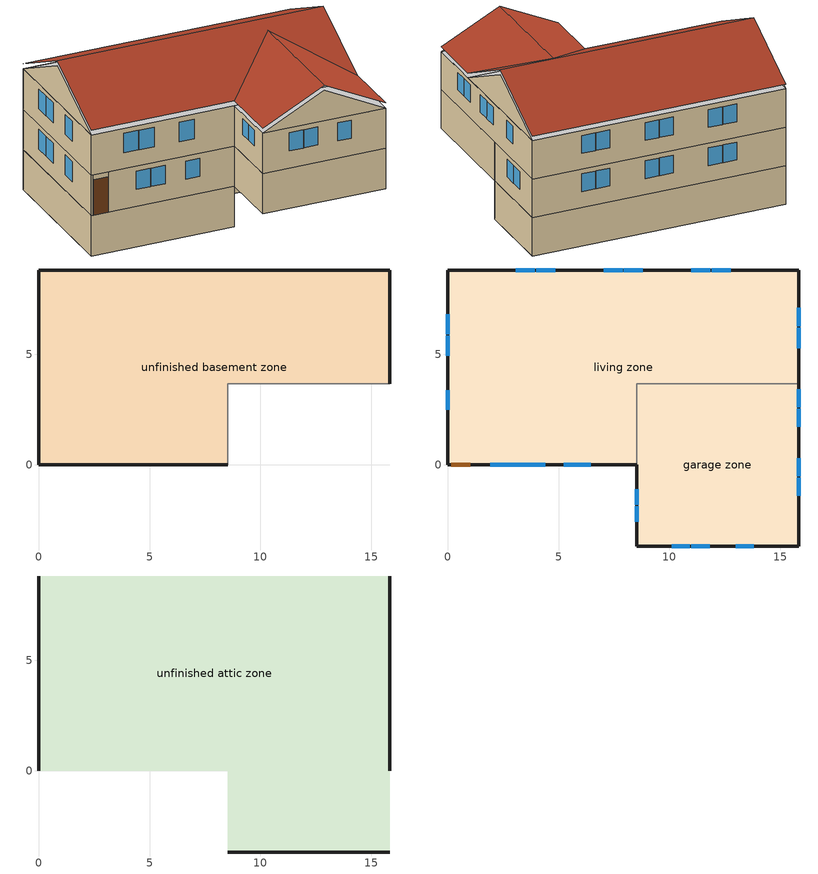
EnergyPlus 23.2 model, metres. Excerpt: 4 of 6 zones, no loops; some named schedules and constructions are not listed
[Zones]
unfinished basement zone
 floor foundation (FloorFndGrndUnfinB): 0,0 0,8.8 15.84,8.8 15.84,3.66 8.52,3.66 8.52,0 z-2.44
 wall foundation (WallFndGrndUnfinB): 15.84,3.66 15.84,8.8 0,8.8 0,0 8.52,0 z-2.44:0
 wall adiabatic (WallIntUnfinUninsUnfin): 8.52,0 8.52,3.66 15.84,3.66 z-2.44:0
garage zone
 floor foundation (FloorFndGrndUnfinSlab): 8.52,-3.66 8.52,3.66 15.84,3.66 15.84,-3.66 z0
 wall outside (WallExtUninsUnfin): 8.52,0 8.52,-3.66 15.84,-3.66 15.84,3.66 z0:2.44
 wall to living zone (WallIntFinInsUnfin Reversed): 15.84,3.66 8.52,3.66 8.52,0 z0:2.44
living zone
 floor to garage zone (FloorFinInsUnfin): 15.84,3.66 15.84,-3.66 8.52,-3.66 8.52,3.66 z2.44
 floor to unfinished basement zone (FloorUnfinBInsFin Reversed): 0,0 0,8.8 15.84,8.8 15.84,3.66 8.52,3.66 8.52,0 z0
 wall outside (WallExtInsFin): 15.84,3.66 15.84,8.8 0,8.8 0,0 0.13,0 1.05,0 8.52,0 z0:2.44; 0,8.8 0,0 8.52,0 8.52,-3.66 15.84,-3.66 15.84,8.8 0,8.8 z2.44:4.88
 window (WindowConstruction): 15.84,5.36 15.84,6.2 / 15.84,6.26 15.84,7.1 z1.01:2.13; 2.68,0 3.51,0 / 3.57,0 4.4,0 / 5.62,0 6.45,0 z1.03:2.13; 0,6.79 0,5.9 / 0,5.84 0,4.94 / 0,3.38 0,2.48 z3.38:4.57; 12.76,8.8 11.91,8.8 / 11.85,8.8 11,8.8 / 8.8,8.8 7.95,8.8 / 7.89,8.8 7.04,8.8 / 4.84,8.8 3.99,8.8 / 3.93,8.8 3.08,8.8 z3.44:4.57; 15.84,-1.4 15.84,-0.57 / 15.84,-0.51 15.84,0.31 / 15.84,1.71 15.84,2.54 / 15.84,2.6 15.84,3.43 / 15.84,5.27 15.84,6.1 z3.47:4.57; 10.11,-3.66 10.93,-3.66 / 10.99,-3.66 11.81,-3.66 / 12.99,-3.66 13.81,-3.66 z3.48:4.57; 8.52,-1.09 8.52,-1.8 / 8.52,-1.86 8.52,-2.57 z3.63:4.57; 1.93,0 2.81,0 / 2.87,0 3.76,0 / 5.24,0 6.12,0 z3.39:4.57; 0,6.79 0,5.9 / 0,5.84 0,4.94 / 0,3.38 0,2.48 z0.94:2.13; 12.76,8.8 11.91,8.8 / 11.85,8.8 11,8.8 / 8.8,8.8 7.95,8.8 / 7.89,8.8 7.04,8.8 / 4.84,8.8 3.99,8.8 / 3.93,8.8 3.08,8.8 z1:2.13
 door (Door): 0.15,0 1.02,0 z0:2.13
unfinished attic zone
 floor to living zone (FloorFinInsUnfinAttic): 15.84,8.8 15.84,0 0,0 0,8.8 z4.88; 8.52,-3.66 8.52,0 15.84,0 15.84,-3.66 z4.88
 wall outside (WallExtUninsUnfin): 0,4.4,7.08 0,8.8,4.88 0,0,4.88; 15.84,4.4,7.08 15.84,0,4.88 15.84,8.8,4.88; 8.52,-3.66,4.88 15.84,-3.66,4.88 12.18,-3.66,6.71
 roof outside (RoofUnfinInsExt): 0,4.4,7.38 15.84,4.4,7.38 15.84,8.8,5.18 0,8.8,5.18; 8.52,0,5.18 8.52,-3.66,5.18 12.18,-3.66,7.01 12.18,3.66,7.01; 15.84,0,5.18 12.18,3.66,7.01 12.18,-3.66,7.01 15.84,-3.66,5.18; 0,4.4,7.38 0,0,5.18 8.52,0,5.18 12.18,3.66,7.01 15.84,0,5.18 15.84,4.4,7.38
[Schedule:Day:Interval]
res range gas|false schedule allday10; res range gas|false schedule allday11: No, 02:00, 0.0461562, 04:00, 0.026375, 05:00, 0.0461562, 06:00, 0.0725311, 07:00, 0.164844, 08:00, 0.276937, 09:00, 0.303312, 10:00, 0.3165, 11:00, 0.276937, 12:00, 0.329687, 13:00, 0.375843, 14:00, 0.303312, 15:00, 0.375843, 16:00, 0.290125, 17:00, 0.606624, 18:00, 0.989061, 19:00, 0.771468, 20:00, 0.395624, 21:00, 0.230781, 22:00, 0.164844, 23:00, 0.1055, 24:00, 0.0725311
res range gas|false schedule allday12: No, 02:00, 0.0466667, 04:00, 0.0266667, 05:00, 0.0466667, 06:00, 0.0733333, 07:00, 0.166667, 08:00, 0.28, 09:00, 0.306667, 10:00, 0.32, 11:00, 0.28, 12:00, 0.333333, 13:00, 0.38, 14:00, 0.306667, 15:00, 0.38, 16:00, 0.293333, 17:00, 0.613333, 18:00, 1, 19:00, 0.78, 20:00, 0.4, 21:00, 0.233333, 22:00, 0.166667, 23:00, 0.106667, 24:00, 0.0733333
res range gas|false schedule summer design; res refrig schedule summer design; Window shading schedule allday6; Window shading schedule allday7; Window shading schedule allday8; Window shading schedule allday9: No, 24:00, 1
res range gas|false schedule winter design; res refrig schedule winter design; Schedule Day 16; Schedule Day 22; Schedule Day 5; Window shading schedule allday1; Window shading schedule allday10; Window shading schedule allday11; Window shading schedule allday12; Window shading schedule allday2; Window shading schedule allday3; Window shading schedule allday4; Window shading schedule allday5: No, 24:00, 0
res refrig schedule allday1; res refrig schedule allday12: No, 01:00, 0.610949, 02:00, 0.595675, 03:00, 0.580401, 04:00, 0.565128, 06:00, 0.549854, 07:00, 0.580401, 08:00, 0.610949, 10:00, 0.626223, 12:00, 0.610949, 15:00, 0.641496, 16:00, 0.626223, 17:00, 0.672044, 18:00, 0.733139, 19:00, 0.763686, 20:00, 0.733139, 21:00, 0.717865, 22:00, 0.702591, 23:00, 0.672044, 24:00, 0.626223
res refrig schedule allday10: No, 01:00, 0.679562, 02:00, 0.662573, 03:00, 0.645584, 04:00, 0.628595, 06:00, 0.611606, 07:00, 0.645584, 08:00, 0.679562, 10:00, 0.696551, 12:00, 0.679562, 15:00, 0.71354, 16:00, 0.696551, 17:00, 0.747518, 18:00, 0.815474, 19:00, 0.849453, 20:00, 0.815474, 21:00, 0.798485, 22:00, 0.781496, 23:00, 0.747518, 24:00, 0.696551
res refrig schedule allday11: No, 01:00, 0.675182, 02:00, 0.658303, 03:00, 0.641423, 04:00, 0.624544, 06:00, 0.607664, 07:00, 0.641423, 08:00, 0.675182, 10:00, 0.692062, 12:00, 0.675182, 15:00, 0.708942, 16:00, 0.692062, 17:00, 0.742701, 18:00, 0.810219, 19:00, 0.843978, 20:00, 0.810219, 21:00, 0.793339, 22:00, 0.77646, 23:00, 0.742701, 24:00, 0.692062
res refrig schedule allday2: No, 01:00, 0.609489, 02:00, 0.594252, 03:00, 0.579015, 04:00, 0.563777, 06:00, 0.54854, 07:00, 0.579015, 08:00, 0.609489, 10:00, 0.624726, 12:00, 0.609489, 15:00, 0.639964, 16:00, 0.624726, 17:00, 0.670438, 18:00, 0.731387, 19:00, 0.761861, 20:00, 0.731387, 21:00, 0.71615, 22:00, 0.700912, 23:00, 0.670438, 24:00, 0.624726
res refrig schedule allday3; res refrig schedule allday4; res refrig schedule allday5: No, 01:00, 0.791241, 02:00, 0.77146, 03:00, 0.751679, 04:00, 0.731898, 06:00, 0.712117, 07:00, 0.751679, 08:00, 0.791241, 10:00, 0.811022, 12:00, 0.791241, 15:00, 0.830803, 16:00, 0.811022, 17:00, 0.870365, 18:00, 0.949489, 19:00, 0.989051, 20:00, 0.949489, 21:00, 0.929708, 22:00, 0.909927, 23:00, 0.870365, 24:00, 0.811022
res refrig schedule allday6; res refrig schedule allday7; res refrig schedule allday8; res refrig schedule allday9: No, 01:00, 0.8, 02:00, 0.78, 03:00, 0.76, 04:00, 0.74, 06:00, 0.72, 07:00, 0.76, 08:00, 0.8, 10:00, 0.82, 12:00, 0.8, 15:00, 0.84, 16:00, 0.82, 17:00, 0.88, 18:00, 0.96, 19:00, 1, 20:00, 0.96, 21:00, 0.94, 22:00, 0.92, 23:00, 0.88, 24:00, 0.82
[Schedule:Week:Daily]
res ceil fan schedule Week Rule - Jan1-Jan6: Schedule Day 2, res ceil fan schedule allday1, res ceil fan schedule allday1, res ceil fan schedule allday1, res ceil fan schedule allday1, res ceil fan schedule allday1, res ceil fan schedule allday1, Schedule Day 2, Schedule Day 2, Schedule Day 2, Schedule Day 2, Schedule Day 2
res ceil fan schedule Week Rule - Jan7-Jan27: res ceil fan schedule allday1, res ceil fan schedule allday1, res ceil fan schedule allday1, res ceil fan schedule allday1, res ceil fan schedule allday1, res ceil fan schedule allday1, res ceil fan schedule allday1, Schedule Day 2, Schedule Day 2, Schedule Day 2, Schedule Day 2, Schedule Day 2
res ceil fan schedule Week Rule - Jan28-Feb3: res ceil fan schedule allday1, res ceil fan schedule allday1, res ceil fan schedule allday1, res ceil fan schedule allday1, res ceil fan schedule allday2, res ceil fan schedule allday2, res ceil fan schedule allday2, Schedule Day 2, Schedule Day 2, Schedule Day 2, Schedule Day 2, Schedule Day 2
res ceil fan schedule Week Rule - Feb4-Feb24: res ceil fan schedule allday2, res ceil fan schedule allday2, res ceil fan schedule allday2, res ceil fan schedule allday2, res ceil fan schedule allday2, res ceil fan schedule allday2, res ceil fan schedule allday2, Schedule Day 2, Schedule Day 2, Schedule Day 2, Schedule Day 2, Schedule Day 2
res ceil fan schedule Week Rule - Feb25-Mar3: res ceil fan schedule allday2, res ceil fan schedule allday2, res ceil fan schedule allday2, res ceil fan schedule allday2, res ceil fan schedule allday3, res ceil fan schedule allday3, res ceil fan schedule allday3, Schedule Day 2, Schedule Day 2, Schedule Day 2, Schedule Day 2, Schedule Day 2
res ceil fan schedule Week Rule - Mar4-Mar31: res ceil fan schedule allday3, res ceil fan schedule allday3, res ceil fan schedule allday3, res ceil fan schedule allday3, res ceil fan schedule allday3, res ceil fan schedule allday3, res ceil fan schedule allday3, Schedule Day 2, Schedule Day 2, Schedule Day 2, Schedule Day 2, Schedule Day 2
res ceil fan schedule Week Rule - Apr1-Apr28: res ceil fan schedule allday4, res ceil fan schedule allday4, res ceil fan schedule allday4, res ceil fan schedule allday4, res ceil fan schedule allday4, res ceil fan schedule allday4, res ceil fan schedule allday4, Schedule Day 2, Schedule Day 2, Schedule Day 2, Schedule Day 2, Schedule Day 2
res ceil fan schedule Week Rule - Apr29-May5: res ceil fan schedule allday4, res ceil fan schedule allday4, res ceil fan schedule allday5, res ceil fan schedule allday5, res ceil fan schedule allday5, res ceil fan schedule allday5, res ceil fan schedule allday5, Schedule Day 2, Schedule Day 2, Schedule Day 2, Schedule Day 2, Schedule Day 2
res ceil fan schedule Week Rule - May6-May26: res ceil fan schedule allday5, res ceil fan schedule allday5, res ceil fan schedule allday5, res ceil fan schedule allday5, res ceil fan schedule allday5, res ceil fan schedule allday5, res ceil fan schedule allday5, Schedule Day 2, Schedule Day 2, Schedule Day 2, Schedule Day 2, Schedule Day 2
res ceil fan schedule Week Rule - May27-Jun2: res ceil fan schedule allday5, res ceil fan schedule allday5, res ceil fan schedule allday5, res ceil fan schedule allday5, res ceil fan schedule allday5, res ceil fan schedule allday6, res ceil fan schedule allday6, Schedule Day 2, Schedule Day 2, Schedule Day 2, Schedule Day 2, Schedule Day 2
res ceil fan schedule Week Rule - Jun3-Jun30: res ceil fan schedule allday6, res ceil fan schedule allday6, res ceil fan schedule allday6, res ceil fan schedule allday6, res ceil fan schedule allday6, res ceil fan schedule allday6, res ceil fan schedule allday6, Schedule Day 2, Schedule Day 2, Schedule Day 2, Schedule Day 2, Schedule Day 2
res ceil fan schedule Week Rule - Jul1-Jul28: res ceil fan schedule allday7, res ceil fan schedule allday7, res ceil fan schedule allday7, res ceil fan schedule allday7, res ceil fan schedule allday7, res ceil fan schedule allday7, res ceil fan schedule allday7, Schedule Day 2, Schedule Day 2, Schedule Day 2, Schedule Day 2, Schedule Day 2
res ceil fan schedule Week Rule - Jul29-Aug4: res ceil fan schedule allday7, res ceil fan schedule allday7, res ceil fan schedule allday7, res ceil fan schedule allday8, res ceil fan schedule allday8, res ceil fan schedule allday8, res ceil fan schedule allday8, Schedule Day 2, Schedule Day 2, Schedule Day 2, Schedule Day 2, Schedule Day 2
res ceil fan schedule Week Rule - Aug5-Aug25: res ceil fan schedule allday8, res ceil fan schedule allday8, res ceil fan schedule allday8, res ceil fan schedule allday8, res ceil fan schedule allday8, res ceil fan schedule allday8, res ceil fan schedule allday8, Schedule Day 2, Schedule Day 2, Schedule Day 2, Schedule Day 2, Schedule Day 2
res ceil fan schedule Week Rule - Aug26-Sep1: res ceil fan schedule allday8, res ceil fan schedule allday8, res ceil fan schedule allday8, res ceil fan schedule allday8, res ceil fan schedule allday8, res ceil fan schedule allday8, res ceil fan schedule allday9, Schedule Day 2, Schedule Day 2, Schedule Day 2, Schedule Day 2, Schedule Day 2
res ceil fan schedule Week Rule - Sep2-Sep29: res ceil fan schedule allday9, res ceil fan schedule allday9, res ceil fan schedule allday9, res ceil fan schedule allday9, res ceil fan schedule allday9, res ceil fan schedule allday9, res ceil fan schedule allday9, Schedule Day 2, Schedule Day 2, Schedule Day 2, Schedule Day 2, Schedule Day 2
res ceil fan schedule Week Rule - Sep30-Oct6: res ceil fan schedule allday9, res ceil fan schedule allday10, res ceil fan schedule allday10, res ceil fan schedule allday10, res ceil fan schedule allday10, res ceil fan schedule allday10, res ceil fan schedule allday10, Schedule Day 2, Schedule Day 2, Schedule Day 2, Schedule Day 2, Schedule Day 2
res ceil fan schedule Week Rule - Oct7-Oct27: res ceil fan schedule allday10, res ceil fan schedule allday10, res ceil fan schedule allday10, res ceil fan schedule allday10, res ceil fan schedule allday10, res ceil fan schedule allday10, res ceil fan schedule allday10, Schedule Day 2, Schedule Day 2, Schedule Day 2, Schedule Day 2, Schedule Day 2
res ceil fan schedule Week Rule - Oct28-Nov3: res ceil fan schedule allday10, res ceil fan schedule allday10, res ceil fan schedule allday10, res ceil fan schedule allday10, res ceil fan schedule allday11, res ceil fan schedule allday11, res ceil fan schedule allday11, Schedule Day 2, Schedule Day 2, Schedule Day 2, Schedule Day 2, Schedule Day 2
res ceil fan schedule Week Rule - Nov4-Nov24: res ceil fan schedule allday11, res ceil fan schedule allday11, res ceil fan schedule allday11, res ceil fan schedule allday11, res ceil fan schedule allday11, res ceil fan schedule allday11, res ceil fan schedule allday11, Schedule Day 2, Schedule Day 2, Schedule Day 2, Schedule Day 2, Schedule Day 2
res ceil fan schedule Week Rule - Nov25-Dec1: res ceil fan schedule allday11, res ceil fan schedule allday11, res ceil fan schedule allday11, res ceil fan schedule allday11, res ceil fan schedule allday11, res ceil fan schedule allday11, res ceil fan schedule allday12, Schedule Day 2, Schedule Day 2, Schedule Day 2, Schedule Day 2, Schedule Day 2
res ceil fan schedule Week Rule - Dec2-Dec31: res ceil fan schedule allday12, res ceil fan schedule allday12, res ceil fan schedule allday12, res ceil fan schedule allday12, res ceil fan schedule allday12, res ceil fan schedule allday12, res ceil fan schedule allday12, Schedule Day 2, Schedule Day 2, Schedule Day 2, Schedule Day 2, Schedule Day 2
res mv_1 bath exhaust schedule Week Rule - Jan1-Jan6: Schedule Day 40, res mv_1 bath exhaust schedule allday1, res mv_1 bath exhaust schedule allday1, res mv_1 bath exhaust schedule allday1, res mv_1 bath exhaust schedule allday1, res mv_1 bath exhaust schedule allday1, res mv_1 bath exhaust schedule allday1, Schedule Day 40, res mv_1 bath exhaust schedule summer design, res mv_1 bath exhaust schedule winter design, Schedule Day 40, Schedule Day 40
res mv_1 bath exhaust schedule Week Rule - Jan7-Jan27: res mv_1 bath exhaust schedule allday1, res mv_1 bath exhaust schedule allday1, res mv_1 bath exhaust schedule allday1, res mv_1 bath exhaust schedule allday1, res mv_1 bath exhaust schedule allday1, res mv_1 bath exhaust schedule allday1, res mv_1 bath exhaust schedule allday1, Schedule Day 40, res mv_1 bath exhaust schedule summer design, res mv_1 bath exhaust schedule winter design, Schedule Day 40, Schedule Day 40
res mv_1 bath exhaust schedule Week Rule - Jan28-Feb3: res mv_1 bath exhaust schedule allday1, res mv_1 bath exhaust schedule allday1, res mv_1 bath exhaust schedule allday1, res mv_1 bath exhaust schedule allday1, res mv_1 bath exhaust schedule allday2, res mv_1 bath exhaust schedule allday2, res mv_1 bath exhaust schedule allday2, Schedule Day 40, res mv_1 bath exhaust schedule summer design, res mv_1 bath exhaust schedule winter design, Schedule Day 40, Schedule Day 40
res mv_1 bath exhaust schedule Week Rule - Feb4-Feb24: res mv_1 bath exhaust schedule allday2, res mv_1 bath exhaust schedule allday2, res mv_1 bath exhaust schedule allday2, res mv_1 bath exhaust schedule allday2, res mv_1 bath exhaust schedule allday2, res mv_1 bath exhaust schedule allday2, res mv_1 bath exhaust schedule allday2, Schedule Day 40, res mv_1 bath exhaust schedule summer design, res mv_1 bath exhaust schedule winter design, Schedule Day 40, Schedule Day 40
res mv_1 bath exhaust schedule Week Rule - Feb25-Mar3: res mv_1 bath exhaust schedule allday2, res mv_1 bath exhaust schedule allday2, res mv_1 bath exhaust schedule allday2, res mv_1 bath exhaust schedule allday2, res mv_1 bath exhaust schedule allday3, res mv_1 bath exhaust schedule allday3, res mv_1 bath exhaust schedule allday3, Schedule Day 40, res mv_1 bath exhaust schedule summer design, res mv_1 bath exhaust schedule winter design, Schedule Day 40, Schedule Day 40
res mv_1 bath exhaust schedule Week Rule - Mar4-Mar31: res mv_1 bath exhaust schedule allday3, res mv_1 bath exhaust schedule allday3, res mv_1 bath exhaust schedule allday3, res mv_1 bath exhaust schedule allday3, res mv_1 bath exhaust schedule allday3, res mv_1 bath exhaust schedule allday3, res mv_1 bath exhaust schedule allday3, Schedule Day 40, res mv_1 bath exhaust schedule summer design, res mv_1 bath exhaust schedule winter design, Schedule Day 40, Schedule Day 40
res mv_1 bath exhaust schedule Week Rule - Apr1-Apr28: res mv_1 bath exhaust schedule allday4, res mv_1 bath exhaust schedule allday4, res mv_1 bath exhaust schedule allday4, res mv_1 bath exhaust schedule allday4, res mv_1 bath exhaust schedule allday4, res mv_1 bath exhaust schedule allday4, res mv_1 bath exhaust schedule allday4, Schedule Day 40, res mv_1 bath exhaust schedule summer design, res mv_1 bath exhaust schedule winter design, Schedule Day 40, Schedule Day 40
res mv_1 bath exhaust schedule Week Rule - Apr29-May5: res mv_1 bath exhaust schedule allday4, res mv_1 bath exhaust schedule allday4, res mv_1 bath exhaust schedule allday5, res mv_1 bath exhaust schedule allday5, res mv_1 bath exhaust schedule allday5, res mv_1 bath exhaust schedule allday5, res mv_1 bath exhaust schedule allday5, Schedule Day 40, res mv_1 bath exhaust schedule summer design, res mv_1 bath exhaust schedule winter design, Schedule Day 40, Schedule Day 40
res mv_1 bath exhaust schedule Week Rule - May6-May26: res mv_1 bath exhaust schedule allday5, res mv_1 bath exhaust schedule allday5, res mv_1 bath exhaust schedule allday5, res mv_1 bath exhaust schedule allday5, res mv_1 bath exhaust schedule allday5, res mv_1 bath exhaust schedule allday5, res mv_1 bath exhaust schedule allday5, Schedule Day 40, res mv_1 bath exhaust schedule summer design, res mv_1 bath exhaust schedule winter design, Schedule Day 40, Schedule Day 40
res mv_1 bath exhaust schedule Week Rule - May27-Jun2: res mv_1 bath exhaust schedule allday5, res mv_1 bath exhaust schedule allday5, res mv_1 bath exhaust schedule allday5, res mv_1 bath exhaust schedule allday5, res mv_1 bath exhaust schedule allday5, res mv_1 bath exhaust schedule allday6, res mv_1 bath exhaust schedule allday6, Schedule Day 40, res mv_1 bath exhaust schedule summer design, res mv_1 bath exhaust schedule winter design, Schedule Day 40, Schedule Day 40
res mv_1 bath exhaust schedule Week Rule - Jun3-Jun30: res mv_1 bath exhaust schedule allday6, res mv_1 bath exhaust schedule allday6, res mv_1 bath exhaust schedule allday6, res mv_1 bath exhaust schedule allday6, res mv_1 bath exhaust schedule allday6, res mv_1 bath exhaust schedule allday6, res mv_1 bath exhaust schedule allday6, Schedule Day 40, res mv_1 bath exhaust schedule summer design, res mv_1 bath exhaust schedule winter design, Schedule Day 40, Schedule Day 40
res mv_1 bath exhaust schedule Week Rule - Jul1-Jul28: res mv_1 bath exhaust schedule allday7, res mv_1 bath exhaust schedule allday7, res mv_1 bath exhaust schedule allday7, res mv_1 bath exhaust schedule allday7, res mv_1 bath exhaust schedule allday7, res mv_1 bath exhaust schedule allday7, res mv_1 bath exhaust schedule allday7, Schedule Day 40, res mv_1 bath exhaust schedule summer design, res mv_1 bath exhaust schedule winter design, Schedule Day 40, Schedule Day 40
res mv_1 bath exhaust schedule Week Rule - Jul29-Aug4: res mv_1 bath exhaust schedule allday7, res mv_1 bath exhaust schedule allday7, res mv_1 bath exhaust schedule allday7, res mv_1 bath exhaust schedule allday8, res mv_1 bath exhaust schedule allday8, res mv_1 bath exhaust schedule allday8, res mv_1 bath exhaust schedule allday8, Schedule Day 40, res mv_1 bath exhaust schedule summer design, res mv_1 bath exhaust schedule winter design, Schedule Day 40, Schedule Day 40
res mv_1 bath exhaust schedule Week Rule - Aug5-Aug25: res mv_1 bath exhaust schedule allday8, res mv_1 bath exhaust schedule allday8, res mv_1 bath exhaust schedule allday8, res mv_1 bath exhaust schedule allday8, res mv_1 bath exhaust schedule allday8, res mv_1 bath exhaust schedule allday8, res mv_1 bath exhaust schedule allday8, Schedule Day 40, res mv_1 bath exhaust schedule summer design, res mv_1 bath exhaust schedule winter design, Schedule Day 40, Schedule Day 40
res mv_1 bath exhaust schedule Week Rule - Aug26-Sep1: res mv_1 bath exhaust schedule allday8, res mv_1 bath exhaust schedule allday8, res mv_1 bath exhaust schedule allday8, res mv_1 bath exhaust schedule allday8, res mv_1 bath exhaust schedule allday8, res mv_1 bath exhaust schedule allday8, res mv_1 bath exhaust schedule allday9, Schedule Day 40, res mv_1 bath exhaust schedule summer design, res mv_1 bath exhaust schedule winter design, Schedule Day 40, Schedule Day 40
res mv_1 bath exhaust schedule Week Rule - Sep2-Sep29: res mv_1 bath exhaust schedule allday9, res mv_1 bath exhaust schedule allday9, res mv_1 bath exhaust schedule allday9, res mv_1 bath exhaust schedule allday9, res mv_1 bath exhaust schedule allday9, res mv_1 bath exhaust schedule allday9, res mv_1 bath exhaust schedule allday9, Schedule Day 40, res mv_1 bath exhaust schedule summer design, res mv_1 bath exhaust schedule winter design, Schedule Day 40, Schedule Day 40
res mv_1 bath exhaust schedule Week Rule - Sep30-Oct6: res mv_1 bath exhaust schedule allday9, res mv_1 bath exhaust schedule allday10, res mv_1 bath exhaust schedule allday10, res mv_1 bath exhaust schedule allday10, res mv_1 bath exhaust schedule allday10, res mv_1 bath exhaust schedule allday10, res mv_1 bath exhaust schedule allday10, Schedule Day 40, res mv_1 bath exhaust schedule summer design, res mv_1 bath exhaust schedule winter design, Schedule Day 40, Schedule Day 40
res mv_1 bath exhaust schedule Week Rule - Oct7-Oct27: res mv_1 bath exhaust schedule allday10, res mv_1 bath exhaust schedule allday10, res mv_1 bath exhaust schedule allday10, res mv_1 bath exhaust schedule allday10, res mv_1 bath exhaust schedule allday10, res mv_1 bath exhaust schedule allday10, res mv_1 bath exhaust schedule allday10, Schedule Day 40, res mv_1 bath exhaust schedule summer design, res mv_1 bath exhaust schedule winter design, Schedule Day 40, Schedule Day 40
res mv_1 bath exhaust schedule Week Rule - Oct28-Nov3: res mv_1 bath exhaust schedule allday10, res mv_1 bath exhaust schedule allday10, res mv_1 bath exhaust schedule allday10, res mv_1 bath exhaust schedule allday10, res mv_1 bath exhaust schedule allday11, res mv_1 bath exhaust schedule allday11, res mv_1 bath exhaust schedule allday11, Schedule Day 40, res mv_1 bath exhaust schedule summer design, res mv_1 bath exhaust schedule winter design, Schedule Day 40, Schedule Day 40
res mv_1 bath exhaust schedule Week Rule - Nov4-Nov24: res mv_1 bath exhaust schedule allday11, res mv_1 bath exhaust schedule allday11, res mv_1 bath exhaust schedule allday11, res mv_1 bath exhaust schedule allday11, res mv_1 bath exhaust schedule allday11, res mv_1 bath exhaust schedule allday11, res mv_1 bath exhaust schedule allday11, Schedule Day 40, res mv_1 bath exhaust schedule summer design, res mv_1 bath exhaust schedule winter design, Schedule Day 40, Schedule Day 40
res mv_1 bath exhaust schedule Week Rule - Nov25-Dec1: res mv_1 bath exhaust schedule allday11, res mv_1 bath exhaust schedule allday11, res mv_1 bath exhaust schedule allday11, res mv_1 bath exhaust schedule allday11, res mv_1 bath exhaust schedule allday11, res mv_1 bath exhaust schedule allday11, res mv_1 bath exhaust schedule allday12, Schedule Day 40, res mv_1 bath exhaust schedule summer design, res mv_1 bath exhaust schedule winter design, Schedule Day 40, Schedule Day 40
res mv_1 bath exhaust schedule Week Rule - Dec2-Dec31: res mv_1 bath exhaust schedule allday12, res mv_1 bath exhaust schedule allday12, res mv_1 bath exhaust schedule allday12, res mv_1 bath exhaust schedule allday12, res mv_1 bath exhaust schedule allday12, res mv_1 bath exhaust schedule allday12, res mv_1 bath exhaust schedule allday12, Schedule Day 40, res mv_1 bath exhaust schedule summer design, res mv_1 bath exhaust schedule winter design, Schedule Day 40, Schedule Day 40
res mv_1 dryer exhaust schedule Week Rule - Jan1-Jan6: Schedule Day 41, res mv_1 dryer exhaust schedule allday1, res mv_1 dryer exhaust schedule allday2, res mv_1 dryer exhaust schedule allday3, res mv_1 dryer exhaust schedule allday4, res mv_1 dryer exhaust schedule allday5, res mv_1 dryer exhaust schedule allday6, Schedule Day 41, Schedule Day 41, Schedule Day 41, Schedule Day 41, Schedule Day 41
res mv_1 dryer exhaust schedule Week Rule - Jan7-Dec31: res mv_1 dryer exhaust schedule allday7, res mv_1 dryer exhaust schedule allday1, res mv_1 dryer exhaust schedule allday2, res mv_1 dryer exhaust schedule allday3, res mv_1 dryer exhaust schedule allday4, res mv_1 dryer exhaust schedule allday5, res mv_1 dryer exhaust schedule allday6, Schedule Day 41, Schedule Day 41, Schedule Day 41, Schedule Day 41, Schedule Day 41
res mv_1 range exhaust schedule Week Rule - Jan1-Jan6: Schedule Day 39, res mv_1 range exhaust schedule allday1, res mv_1 range exhaust schedule allday1, res mv_1 range exhaust schedule allday1, res mv_1 range exhaust schedule allday1, res mv_1 range exhaust schedule allday1, res mv_1 range exhaust schedule allday1, Schedule Day 39, res mv_1 range exhaust schedule summer design, res mv_1 range exhaust schedule winter design, Schedule Day 39, Schedule Day 39
res mv_1 range exhaust schedule Week Rule - Jan7-Jan27: res mv_1 range exhaust schedule allday1, res mv_1 range exhaust schedule allday1, res mv_1 range exhaust schedule allday1, res mv_1 range exhaust schedule allday1, res mv_1 range exhaust schedule allday1, res mv_1 range exhaust schedule allday1, res mv_1 range exhaust schedule allday1, Schedule Day 39, res mv_1 range exhaust schedule summer design, res mv_1 range exhaust schedule winter design, Schedule Day 39, Schedule Day 39
res mv_1 range exhaust schedule Week Rule - Jan28-Feb3: res mv_1 range exhaust schedule allday1, res mv_1 range exhaust schedule allday1, res mv_1 range exhaust schedule allday1, res mv_1 range exhaust schedule allday1, res mv_1 range exhaust schedule allday2, res mv_1 range exhaust schedule allday2, res mv_1 range exhaust schedule allday2, Schedule Day 39, res mv_1 range exhaust schedule summer design, res mv_1 range exhaust schedule winter design, Schedule Day 39, Schedule Day 39
res mv_1 range exhaust schedule Week Rule - Feb4-Feb24: res mv_1 range exhaust schedule allday2, res mv_1 range exhaust schedule allday2, res mv_1 range exhaust schedule allday2, res mv_1 range exhaust schedule allday2, res mv_1 range exhaust schedule allday2, res mv_1 range exhaust schedule allday2, res mv_1 range exhaust schedule allday2, Schedule Day 39, res mv_1 range exhaust schedule summer design, res mv_1 range exhaust schedule winter design, Schedule Day 39, Schedule Day 39
res mv_1 range exhaust schedule Week Rule - Feb25-Mar3: res mv_1 range exhaust schedule allday2, res mv_1 range exhaust schedule allday2, res mv_1 range exhaust schedule allday2, res mv_1 range exhaust schedule allday2, res mv_1 range exhaust schedule allday3, res mv_1 range exhaust schedule allday3, res mv_1 range exhaust schedule allday3, Schedule Day 39, res mv_1 range exhaust schedule summer design, res mv_1 range exhaust schedule winter design, Schedule Day 39, Schedule Day 39
res mv_1 range exhaust schedule Week Rule - Mar4-Mar31: res mv_1 range exhaust schedule allday3, res mv_1 range exhaust schedule allday3, res mv_1 range exhaust schedule allday3, res mv_1 range exhaust schedule allday3, res mv_1 range exhaust schedule allday3, res mv_1 range exhaust schedule allday3, res mv_1 range exhaust schedule allday3, Schedule Day 39, res mv_1 range exhaust schedule summer design, res mv_1 range exhaust schedule winter design, Schedule Day 39, Schedule Day 39
res mv_1 range exhaust schedule Week Rule - Apr1-Apr28: res mv_1 range exhaust schedule allday4, res mv_1 range exhaust schedule allday4, res mv_1 range exhaust schedule allday4, res mv_1 range exhaust schedule allday4, res mv_1 range exhaust schedule allday4, res mv_1 range exhaust schedule allday4, res mv_1 range exhaust schedule allday4, Schedule Day 39, res mv_1 range exhaust schedule summer design, res mv_1 range exhaust schedule winter design, Schedule Day 39, Schedule Day 39
res mv_1 range exhaust schedule Week Rule - Apr29-May5: res mv_1 range exhaust schedule allday4, res mv_1 range exhaust schedule allday4, res mv_1 range exhaust schedule allday5, res mv_1 range exhaust schedule allday5, res mv_1 range exhaust schedule allday5, res mv_1 range exhaust schedule allday5, res mv_1 range exhaust schedule allday5, Schedule Day 39, res mv_1 range exhaust schedule summer design, res mv_1 range exhaust schedule winter design, Schedule Day 39, Schedule Day 39
res mv_1 range exhaust schedule Week Rule - May6-May26: res mv_1 range exhaust schedule allday5, res mv_1 range exhaust schedule allday5, res mv_1 range exhaust schedule allday5, res mv_1 range exhaust schedule allday5, res mv_1 range exhaust schedule allday5, res mv_1 range exhaust schedule allday5, res mv_1 range exhaust schedule allday5, Schedule Day 39, res mv_1 range exhaust schedule summer design, res mv_1 range exhaust schedule winter design, Schedule Day 39, Schedule Day 39
res mv_1 range exhaust schedule Week Rule - May27-Jun2: res mv_1 range exhaust schedule allday5, res mv_1 range exhaust schedule allday5, res mv_1 range exhaust schedule allday5, res mv_1 range exhaust schedule allday5, res mv_1 range exhaust schedule allday5, res mv_1 range exhaust schedule allday6, res mv_1 range exhaust schedule allday6, Schedule Day 39, res mv_1 range exhaust schedule summer design, res mv_1 range exhaust schedule winter design, Schedule Day 39, Schedule Day 39
res mv_1 range exhaust schedule Week Rule - Jun3-Jun30: res mv_1 range exhaust schedule allday6, res mv_1 range exhaust schedule allday6, res mv_1 range exhaust schedule allday6, res mv_1 range exhaust schedule allday6, res mv_1 range exhaust schedule allday6, res mv_1 range exhaust schedule allday6, res mv_1 range exhaust schedule allday6, Schedule Day 39, res mv_1 range exhaust schedule summer design, res mv_1 range exhaust schedule winter design, Schedule Day 39, Schedule Day 39
res mv_1 range exhaust schedule Week Rule - Jul1-Jul28: res mv_1 range exhaust schedule allday7, res mv_1 range exhaust schedule allday7, res mv_1 range exhaust schedule allday7, res mv_1 range exhaust schedule allday7, res mv_1 range exhaust schedule allday7, res mv_1 range exhaust schedule allday7, res mv_1 range exhaust schedule allday7, Schedule Day 39, res mv_1 range exhaust schedule summer design, res mv_1 range exhaust schedule winter design, Schedule Day 39, Schedule Day 39
res mv_1 range exhaust schedule Week Rule - Jul29-Aug4: res mv_1 range exhaust schedule allday7, res mv_1 range exhaust schedule allday7, res mv_1 range exhaust schedule allday7, res mv_1 range exhaust schedule allday8, res mv_1 range exhaust schedule allday8, res mv_1 range exhaust schedule allday8, res mv_1 range exhaust schedule allday8, Schedule Day 39, res mv_1 range exhaust schedule summer design, res mv_1 range exhaust schedule winter design, Schedule Day 39, Schedule Day 39
res mv_1 range exhaust schedule Week Rule - Aug5-Aug25: res mv_1 range exhaust schedule allday8, res mv_1 range exhaust schedule allday8, res mv_1 range exhaust schedule allday8, res mv_1 range exhaust schedule allday8, res mv_1 range exhaust schedule allday8, res mv_1 range exhaust schedule allday8, res mv_1 range exhaust schedule allday8, Schedule Day 39, res mv_1 range exhaust schedule summer design, res mv_1 range exhaust schedule winter design, Schedule Day 39, Schedule Day 39
res mv_1 range exhaust schedule Week Rule - Aug26-Sep1: res mv_1 range exhaust schedule allday8, res mv_1 range exhaust schedule allday8, res mv_1 range exhaust schedule allday8, res mv_1 range exhaust schedule allday8, res mv_1 range exhaust schedule allday8, res mv_1 range exhaust schedule allday8, res mv_1 range exhaust schedule allday9, Schedule Day 39, res mv_1 range exhaust schedule summer design, res mv_1 range exhaust schedule winter design, Schedule Day 39, Schedule Day 39
res mv_1 range exhaust schedule Week Rule - Sep2-Sep29: res mv_1 range exhaust schedule allday9, res mv_1 range exhaust schedule allday9, res mv_1 range exhaust schedule allday9, res mv_1 range exhaust schedule allday9, res mv_1 range exhaust schedule allday9, res mv_1 range exhaust schedule allday9, res mv_1 range exhaust schedule allday9, Schedule Day 39, res mv_1 range exhaust schedule summer design, res mv_1 range exhaust schedule winter design, Schedule Day 39, Schedule Day 39
res mv_1 range exhaust schedule Week Rule - Sep30-Oct6: res mv_1 range exhaust schedule allday9, res mv_1 range exhaust schedule allday10, res mv_1 range exhaust schedule allday10, res mv_1 range exhaust schedule allday10, res mv_1 range exhaust schedule allday10, res mv_1 range exhaust schedule allday10, res mv_1 range exhaust schedule allday10, Schedule Day 39, res mv_1 range exhaust schedule summer design, res mv_1 range exhaust schedule winter design, Schedule Day 39, Schedule Day 39
res mv_1 range exhaust schedule Week Rule - Oct7-Oct27: res mv_1 range exhaust schedule allday10, res mv_1 range exhaust schedule allday10, res mv_1 range exhaust schedule allday10, res mv_1 range exhaust schedule allday10, res mv_1 range exhaust schedule allday10, res mv_1 range exhaust schedule allday10, res mv_1 range exhaust schedule allday10, Schedule Day 39, res mv_1 range exhaust schedule summer design, res mv_1 range exhaust schedule winter design, Schedule Day 39, Schedule Day 39
res mv_1 range exhaust schedule Week Rule - Oct28-Nov3: res mv_1 range exhaust schedule allday10, res mv_1 range exhaust schedule allday10, res mv_1 range exhaust schedule allday10, res mv_1 range exhaust schedule allday10, res mv_1 range exhaust schedule allday11, res mv_1 range exhaust schedule allday11, res mv_1 range exhaust schedule allday11, Schedule Day 39, res mv_1 range exhaust schedule summer design, res mv_1 range exhaust schedule winter design, Schedule Day 39, Schedule Day 39
res mv_1 range exhaust schedule Week Rule - Nov4-Nov24: res mv_1 range exhaust schedule allday11, res mv_1 range exhaust schedule allday11, res mv_1 range exhaust schedule allday11, res mv_1 range exhaust schedule allday11, res mv_1 range exhaust schedule allday11, res mv_1 range exhaust schedule allday11, res mv_1 range exhaust schedule allday11, Schedule Day 39, res mv_1 range exhaust schedule summer design, res mv_1 range exhaust schedule winter design, Schedule Day 39, Schedule Day 39
res mv_1 range exhaust schedule Week Rule - Nov25-Dec1: res mv_1 range exhaust schedule allday11, res mv_1 range exhaust schedule allday11, res mv_1 range exhaust schedule allday11, res mv_1 range exhaust schedule allday11, res mv_1 range exhaust schedule allday11, res mv_1 range exhaust schedule allday11, res mv_1 range exhaust schedule allday12, Schedule Day 39, res mv_1 range exhaust schedule summer design, res mv_1 range exhaust schedule winter design, Schedule Day 39, Schedule Day 39
res mv_1 range exhaust schedule Week Rule - Dec2-Dec31: res mv_1 range exhaust schedule allday12, res mv_1 range exhaust schedule allday12, res mv_1 range exhaust schedule allday12, res mv_1 range exhaust schedule allday12, res mv_1 range exhaust schedule allday12, res mv_1 range exhaust schedule allday12, res mv_1 range exhaust schedule allday12, Schedule Day 39, res mv_1 range exhaust schedule summer design, res mv_1 range exhaust schedule winter design, Schedule Day 39, Schedule Day 39
res nv_1 avail schedule Week Rule - Jan1-Jan27: Schedule Day 36, res nv_1 availability schedule allday1 on, Schedule Day 36, res nv_1 availability schedule allday1 on, Schedule Day 36, res nv_1 availability schedule allday1 on, Schedule Day 36, Schedule Day 36, Schedule Day 36, Schedule Day 36, Schedule Day 36, Schedule Day 36
res nv_1 avail schedule Week Rule - Jan28-Feb3: Schedule Day 36, res nv_1 availability schedule allday1 on, Schedule Day 36, res nv_1 availability schedule allday1 on, Schedule Day 36, res nv_1 availability schedule allday1 on 1, Schedule Day 36, Schedule Day 36, Schedule Day 36, Schedule Day 36, Schedule Day 36, Schedule Day 36
res nv_1 avail schedule Week Rule - Feb4-Feb24: Schedule Day 36, res nv_1 availability schedule allday1 on 1, Schedule Day 36, res nv_1 availability schedule allday1 on 1, Schedule Day 36, res nv_1 availability schedule allday1 on 1, Schedule Day 36, Schedule Day 36, Schedule Day 36, Schedule Day 36, Schedule Day 36, Schedule Day 36
res nv_1 avail schedule Week Rule - Feb25-Mar3: Schedule Day 36, res nv_1 availability schedule allday1 on 1, Schedule Day 36, res nv_1 availability schedule allday1 on 1, Schedule Day 36, res nv_1 availability schedule allday1 on 2, Schedule Day 36, Schedule Day 36, Schedule Day 36, Schedule Day 36, Schedule Day 36, Schedule Day 36
res nv_1 avail schedule Week Rule - Mar4-Mar31: Schedule Day 36, res nv_1 availability schedule allday1 on 2, Schedule Day 36, res nv_1 availability schedule allday1 on 2, Schedule Day 36, res nv_1 availability schedule allday1 on 2, Schedule Day 36, Schedule Day 36, Schedule Day 36, Schedule Day 36, Schedule Day 36, Schedule Day 36
res range gas|false schedule Week Rule - Oct28-Nov3: res range gas|false schedule allday10, res range gas|false schedule allday10, res range gas|false schedule allday10, res range gas|false schedule allday10, res range gas|false schedule allday11, res range gas|false schedule allday11, res range gas|false schedule allday11, Schedule Day 22, res range gas|false schedule summer design, res range gas|false schedule winter design, Schedule Day 22, Schedule Day 22
res range gas|false schedule Week Rule - Nov4-Nov24: res range gas|false schedule allday11, res range gas|false schedule allday11, res range gas|false schedule allday11, res range gas|false schedule allday11, res range gas|false schedule allday11, res range gas|false schedule allday11, res range gas|false schedule allday11, Schedule Day 22, res range gas|false schedule summer design, res range gas|false schedule winter design, Schedule Day 22, Schedule Day 22
res range gas|false schedule Week Rule - Nov25-Dec1: res range gas|false schedule allday11, res range gas|false schedule allday11, res range gas|false schedule allday11, res range gas|false schedule allday11, res range gas|false schedule allday11, res range gas|false schedule allday11, res range gas|false schedule allday12, Schedule Day 22, res range gas|false schedule summer design, res range gas|false schedule winter design, Schedule Day 22, Schedule Day 22
res range gas|false schedule Week Rule - Dec2-Dec31: res range gas|false schedule allday12, res range gas|false schedule allday12, res range gas|false schedule allday12, res range gas|false schedule allday12, res range gas|false schedule allday12, res range gas|false schedule allday12, res range gas|false schedule allday12, Schedule Day 22, res range gas|false schedule summer design, res range gas|false schedule winter design, Schedule Day 22, Schedule Day 22
res refrig schedule Week Rule - Jan1-Jan6: Schedule Day 16, res refrig schedule allday1, res refrig schedule allday1, res refrig schedule allday1, res refrig schedule allday1, res refrig schedule allday1, res refrig schedule allday1, Schedule Day 16, res refrig schedule summer design, res refrig schedule winter design, Schedule Day 16, Schedule Day 16
res refrig schedule Week Rule - Jan7-Jan27: res refrig schedule allday1, res refrig schedule allday1, res refrig schedule allday1, res refrig schedule allday1, res refrig schedule allday1, res refrig schedule allday1, res refrig schedule allday1, Schedule Day 16, res refrig schedule summer design, res refrig schedule winter design, Schedule Day 16, Schedule Day 16
res refrig schedule Week Rule - Jan28-Feb3: res refrig schedule allday1, res refrig schedule allday1, res refrig schedule allday1, res refrig schedule allday1, res refrig schedule allday2, res refrig schedule allday2, res refrig schedule allday2, Schedule Day 16, res refrig schedule summer design, res refrig schedule winter design, Schedule Day 16, Schedule Day 16
res refrig schedule Week Rule - Feb4-Feb24: res refrig schedule allday2, res refrig schedule allday2, res refrig schedule allday2, res refrig schedule allday2, res refrig schedule allday2, res refrig schedule allday2, res refrig schedule allday2, Schedule Day 16, res refrig schedule summer design, res refrig schedule winter design, Schedule Day 16, Schedule Day 16
res refrig schedule Week Rule - Feb25-Mar3: res refrig schedule allday2, res refrig schedule allday2, res refrig schedule allday2, res refrig schedule allday2, res refrig schedule allday3, res refrig schedule allday3, res refrig schedule allday3, Schedule Day 16, res refrig schedule summer design, res refrig schedule winter design, Schedule Day 16, Schedule Day 16
res refrig schedule Week Rule - Mar4-Mar31: res refrig schedule allday3, res refrig schedule allday3, res refrig schedule allday3, res refrig schedule allday3, res refrig schedule allday3, res refrig schedule allday3, res refrig schedule allday3, Schedule Day 16, res refrig schedule summer design, res refrig schedule winter design, Schedule Day 16, Schedule Day 16
res refrig schedule Week Rule - Apr1-Apr28: res refrig schedule allday4, res refrig schedule allday4, res refrig schedule allday4, res refrig schedule allday4, res refrig schedule allday4, res refrig schedule allday4, res refrig schedule allday4, Schedule Day 16, res refrig schedule summer design, res refrig schedule winter design, Schedule Day 16, Schedule Day 16
res refrig schedule Week Rule - Apr29-May5: res refrig schedule allday4, res refrig schedule allday4, res refrig schedule allday5, res refrig schedule allday5, res refrig schedule allday5, res refrig schedule allday5, res refrig schedule allday5, Schedule Day 16, res refrig schedule summer design, res refrig schedule winter design, Schedule Day 16, Schedule Day 16
res refrig schedule Week Rule - May6-May26: res refrig schedule allday5, res refrig schedule allday5, res refrig schedule allday5, res refrig schedule allday5, res refrig schedule allday5, res refrig schedule allday5, res refrig schedule allday5, Schedule Day 16, res refrig schedule summer design, res refrig schedule winter design, Schedule Day 16, Schedule Day 16
res refrig schedule Week Rule - May27-Jun2: res refrig schedule allday5, res refrig schedule allday5, res refrig schedule allday5, res refrig schedule allday5, res refrig schedule allday5, res refrig schedule allday6, res refrig schedule allday6, Schedule Day 16, res refrig schedule summer design, res refrig schedule winter design, Schedule Day 16, Schedule Day 16
res refrig schedule Week Rule - Jun3-Jun30: res refrig schedule allday6, res refrig schedule allday6, res refrig schedule allday6, res refrig schedule allday6, res refrig schedule allday6, res refrig schedule allday6, res refrig schedule allday6, Schedule Day 16, res refrig schedule summer design, res refrig schedule winter design, Schedule Day 16, Schedule Day 16
res refrig schedule Week Rule - Jul1-Jul28: res refrig schedule allday7, res refrig schedule allday7, res refrig schedule allday7, res refrig schedule allday7, res refrig schedule allday7, res refrig schedule allday7, res refrig schedule allday7, Schedule Day 16, res refrig schedule summer design, res refrig schedule winter design, Schedule Day 16, Schedule Day 16
res refrig schedule Week Rule - Jul29-Aug4: res refrig schedule allday7, res refrig schedule allday7, res refrig schedule allday7, res refrig schedule allday8, res refrig schedule allday8, res refrig schedule allday8, res refrig schedule allday8, Schedule Day 16, res refrig schedule summer design, res refrig schedule winter design, Schedule Day 16, Schedule Day 16
res refrig schedule Week Rule - Aug5-Aug25: res refrig schedule allday8, res refrig schedule allday8, res refrig schedule allday8, res refrig schedule allday8, res refrig schedule allday8, res refrig schedule allday8, res refrig schedule allday8, Schedule Day 16, res refrig schedule summer design, res refrig schedule winter design, Schedule Day 16, Schedule Day 16
res refrig schedule Week Rule - Aug26-Sep1: res refrig schedule allday8, res refrig schedule allday8, res refrig schedule allday8, res refrig schedule allday8, res refrig schedule allday8, res refrig schedule allday8, res refrig schedule allday9, Schedule Day 16, res refrig schedule summer design, res refrig schedule winter design, Schedule Day 16, Schedule Day 16
res refrig schedule Week Rule - Sep2-Sep29: res refrig schedule allday9, res refrig schedule allday9, res refrig schedule allday9, res refrig schedule allday9, res refrig schedule allday9, res refrig schedule allday9, res refrig schedule allday9, Schedule Day 16, res refrig schedule summer design, res refrig schedule winter design, Schedule Day 16, Schedule Day 16
res refrig schedule Week Rule - Sep30-Oct6: res refrig schedule allday9, res refrig schedule allday10, res refrig schedule allday10, res refrig schedule allday10, res refrig schedule allday10, res refrig schedule allday10, res refrig schedule allday10, Schedule Day 16, res refrig schedule summer design, res refrig schedule winter design, Schedule Day 16, Schedule Day 16
res refrig schedule Week Rule - Oct7-Oct27: res refrig schedule allday10, res refrig schedule allday10, res refrig schedule allday10, res refrig schedule allday10, res refrig schedule allday10, res refrig schedule allday10, res refrig schedule allday10, Schedule Day 16, res refrig schedule summer design, res refrig schedule winter design, Schedule Day 16, Schedule Day 16
res refrig schedule Week Rule - Oct28-Nov3: res refrig schedule allday10, res refrig schedule allday10, res refrig schedule allday10, res refrig schedule allday10, res refrig schedule allday11, res refrig schedule allday11, res refrig schedule allday11, Schedule Day 16, res refrig schedule summer design, res refrig schedule winter design, Schedule Day 16, Schedule Day 16
res refrig schedule Week Rule - Nov4-Nov24: res refrig schedule allday11, res refrig schedule allday11, res refrig schedule allday11, res refrig schedule allday11, res refrig schedule allday11, res refrig schedule allday11, res refrig schedule allday11, Schedule Day 16, res refrig schedule summer design, res refrig schedule winter design, Schedule Day 16, Schedule Day 16
res refrig schedule Week Rule - Nov25-Dec1: res refrig schedule allday11, res refrig schedule allday11, res refrig schedule allday11, res refrig schedule allday11, res refrig schedule allday11, res refrig schedule allday11, res refrig schedule allday12, Schedule Day 16, res refrig schedule summer design, res refrig schedule winter design, Schedule Day 16, Schedule Day 16
res refrig schedule Week Rule - Dec2-Dec31: res refrig schedule allday12, res refrig schedule allday12, res refrig schedule allday12, res refrig schedule allday12, res refrig schedule allday12, res refrig schedule allday12, res refrig schedule allday12, Schedule Day 16, res refrig schedule summer design, res refrig schedule winter design, Schedule Day 16, Schedule Day 16
Window shading schedule Week Rule - Jan1-Jan6: Schedule Day 5, Window shading schedule allday1, Window shading schedule allday1, Window shading schedule allday1, Window shading schedule allday1, Window shading schedule allday1, Window shading schedule allday1, Schedule Day 5, Schedule Day 5, Schedule Day 5, Schedule Day 5, Schedule Day 5
Window shading schedule Week Rule - Jan7-Jan27: Window shading schedule allday1, Window shading schedule allday1, Window shading schedule allday1, Window shading schedule allday1, Window shading schedule allday1, Window shading schedule allday1, Window shading schedule allday1, Schedule Day 5, Schedule Day 5, Schedule Day 5, Schedule Day 5, Schedule Day 5
Window shading schedule Week Rule - Jan28-Feb3: Window shading schedule allday1, Window shading schedule allday1, Window shading schedule allday1, Window shading schedule allday1, Window shading schedule allday2, Window shading schedule allday2, Window shading schedule allday2, Schedule Day 5, Schedule Day 5, Schedule Day 5, Schedule Day 5, Schedule Day 5
Window shading schedule Week Rule - Feb4-Feb24: Window shading schedule allday2, Window shading schedule allday2, Window shading schedule allday2, Window shading schedule allday2, Window shading schedule allday2, Window shading schedule allday2, Window shading schedule allday2, Schedule Day 5, Schedule Day 5, Schedule Day 5, Schedule Day 5, Schedule Day 5
Window shading schedule Week Rule - Feb25-Mar3: Window shading schedule allday2, Window shading schedule allday2, Window shading schedule allday2, Window shading schedule allday2, Window shading schedule allday3, Window shading schedule allday3, Window shading schedule allday3, Schedule Day 5, Schedule Day 5, Schedule Day 5, Schedule Day 5, Schedule Day 5
Window shading schedule Week Rule - Mar4-Mar31: Window shading schedule allday3, Window shading schedule allday3, Window shading schedule allday3, Window shading schedule allday3, Window shading schedule allday3, Window shading schedule allday3, Window shading schedule allday3, Schedule Day 5, Schedule Day 5, Schedule Day 5, Schedule Day 5, Schedule Day 5
Window shading schedule Week Rule - Apr1-Apr28: Window shading schedule allday4, Window shading schedule allday4, Window shading schedule allday4, Window shading schedule allday4, Window shading schedule allday4, Window shading schedule allday4, Window shading schedule allday4, Schedule Day 5, Schedule Day 5, Schedule Day 5, Schedule Day 5, Schedule Day 5
Window shading schedule Week Rule - Apr29-May5: Window shading schedule allday4, Window shading schedule allday4, Window shading schedule allday5, Window shading schedule allday5, Window shading schedule allday5, Window shading schedule allday5, Window shading schedule allday5, Schedule Day 5, Schedule Day 5, Schedule Day 5, Schedule Day 5, Schedule Day 5
Window shading schedule Week Rule - May6-May26: Window shading schedule allday5, Window shading schedule allday5, Window shading schedule allday5, Window shading schedule allday5, Window shading schedule allday5, Window shading schedule allday5, Window shading schedule allday5, Schedule Day 5, Schedule Day 5, Schedule Day 5, Schedule Day 5, Schedule Day 5
Window shading schedule Week Rule - May27-Jun2: Window shading schedule allday5, Window shading schedule allday5, Window shading schedule allday5, Window shading schedule allday5, Window shading schedule allday5, Window shading schedule allday6, Window shading schedule allday6, Schedule Day 5, Schedule Day 5, Schedule Day 5, Schedule Day 5, Schedule Day 5
Window shading schedule Week Rule - Jun3-Jun30: Window shading schedule allday6, Window shading schedule allday6, Window shading schedule allday6, Window shading schedule allday6, Window shading schedule allday6, Window shading schedule allday6, Window shading schedule allday6, Schedule Day 5, Schedule Day 5, Schedule Day 5, Schedule Day 5, Schedule Day 5
Window shading schedule Week Rule - Jul1-Jul28: Window shading schedule allday7, Window shading schedule allday7, Window shading schedule allday7, Window shading schedule allday7, Window shading schedule allday7, Window shading schedule allday7, Window shading schedule allday7, Schedule Day 5, Schedule Day 5, Schedule Day 5, Schedule Day 5, Schedule Day 5
Window shading schedule Week Rule - Jul29-Aug4: Window shading schedule allday7, Window shading schedule allday7, Window shading schedule allday7, Window shading schedule allday8, Window shading schedule allday8, Window shading schedule allday8, Window shading schedule allday8, Schedule Day 5, Schedule Day 5, Schedule Day 5, Schedule Day 5, Schedule Day 5
Window shading schedule Week Rule - Aug5-Aug25: Window shading schedule allday8, Window shading schedule allday8, Window shading schedule allday8, Window shading schedule allday8, Window shading schedule allday8, Window shading schedule allday8, Window shading schedule allday8, Schedule Day 5, Schedule Day 5, Schedule Day 5, Schedule Day 5, Schedule Day 5
Window shading schedule Week Rule - Aug26-Sep1: Window shading schedule allday8, Window shading schedule allday8, Window shading schedule allday8, Window shading schedule allday8, Window shading schedule allday8, Window shading schedule allday8, Window shading schedule allday9, Schedule Day 5, Schedule Day 5, Schedule Day 5, Schedule Day 5, Schedule Day 5
Window shading schedule Week Rule - Sep2-Sep29: Window shading schedule allday9, Window shading schedule allday9, Window shading schedule allday9, Window shading schedule allday9, Window shading schedule allday9, Window shading schedule allday9, Window shading schedule allday9, Schedule Day 5, Schedule Day 5, Schedule Day 5, Schedule Day 5, Schedule Day 5
Window shading schedule Week Rule - Sep30-Oct6: Window shading schedule allday9, Window shading schedule allday10, Window shading schedule allday10, Window shading schedule allday10, Window shading schedule allday10, Window shading schedule allday10, Window shading schedule allday10, Schedule Day 5, Schedule Day 5, Schedule Day 5, Schedule Day 5, Schedule Day 5
Window shading schedule Week Rule - Oct7-Oct27: Window shading schedule allday10, Window shading schedule allday10, Window shading schedule allday10, Window shading schedule allday10, Window shading schedule allday10, Window shading schedule allday10, Window shading schedule allday10, Schedule Day 5, Schedule Day 5, Schedule Day 5, Schedule Day 5, Schedule Day 5
Window shading schedule Week Rule - Oct28-Nov3: Window shading schedule allday10, Window shading schedule allday10, Window shading schedule allday10, Window shading schedule allday10, Window shading schedule allday11, Window shading schedule allday11, Window shading schedule allday11, Schedule Day 5, Schedule Day 5, Schedule Day 5, Schedule Day 5, Schedule Day 5
Window shading schedule Week Rule - Nov4-Nov24: Window shading schedule allday11, Window shading schedule allday11, Window shading schedule allday11, Window shading schedule allday11, Window shading schedule allday11, Window shading schedule allday11, Window shading schedule allday11, Schedule Day 5, Schedule Day 5, Schedule Day 5, Schedule Day 5, Schedule Day 5
Window shading schedule Week Rule - Nov25-Dec1: Window shading schedule allday11, Window shading schedule allday11, Window shading schedule allday11, Window shading schedule allday11, Window shading schedule allday11, Window shading schedule allday11, Window shading schedule allday12, Schedule Day 5, Schedule Day 5, Schedule Day 5, Schedule Day 5, Schedule Day 5
Window shading schedule Week Rule - Dec2-Dec31: Window shading schedule allday12, Window shading schedule allday12, Window shading schedule allday12, Window shading schedule allday12, Window shading schedule allday12, Window shading schedule allday12, Window shading schedule allday12, Schedule Day 5, Schedule Day 5, Schedule Day 5, Schedule Day 5, Schedule Day 5
[Schedule:Year]
res ceil fan schedule: res ceil fan schedule Week Rule - Jan1-Jan6, 1, 1, 1, 6, res ceil fan schedule Week Rule - Jan7-Jan27, 1, 7, 1, 27, res ceil fan schedule Week Rule - Jan28-Feb3, 1, 28, 2, 3, res ceil fan schedule Week Rule - Feb4-Feb24, 2, 4, 2, 24, res ceil fan schedule Week Rule - Feb25-Mar3, 2, 25, 3, 3, res ceil fan schedule Week Rule - Mar4-Mar31, 3, 4, 3, 31, res ceil fan schedule Week Rule - Apr1-Apr28, 4, 1, 4, 28, res ceil fan schedule Week Rule - Apr29-May5, 4, 29, 5, 5, res ceil fan schedule Week Rule - May6-May26, 5, 6, 5, 26, res ceil fan schedule Week Rule - May27-Jun2, 5, 27, 6, 2, res ceil fan schedule Week Rule - Jun3-Jun30, 6, 3, 6, 30, res ceil fan schedule Week Rule - Jul1-Jul28, 7, 1, 7, 28, res ceil fan schedule Week Rule - Jul29-Aug4, 7, 29, 8, 4, res ceil fan schedule Week Rule - Aug5-Aug25, 8, 5, 8, 25, res ceil fan schedule Week Rule - Aug26-Sep1, 8, 26, 9, 1, res ceil fan schedule Week Rule - Sep2-Sep29, 9, 2, 9, 29, res ceil fan schedule Week Rule - Sep30-Oct6, 9, 30, 10, 6, res ceil fan schedule Week Rule - Oct7-Oct27, 10, 7, 10, 27, res ceil fan schedule Week Rule - Oct28-Nov3, 10, 28, 11, 3, res ceil fan schedule Week Rule - Nov4-Nov24, 11, 4, 11, 24, res ceil fan schedule Week Rule - Nov25-Dec1, 11, 25, 12, 1, res ceil fan schedule Week Rule - Dec2-Dec31, 12, 2, 12, 31
res mv_1 bath exhaust schedule: res mv_1 bath exhaust schedule Week Rule - Jan1-Jan6, 1, 1, 1, 6, res mv_1 bath exhaust schedule Week Rule - Jan7-Jan27, 1, 7, 1, 27, res mv_1 bath exhaust schedule Week Rule - Jan28-Feb3, 1, 28, 2, 3, res mv_1 bath exhaust schedule Week Rule - Feb4-Feb24, 2, 4, 2, 24, res mv_1 bath exhaust schedule Week Rule - Feb25-Mar3, 2, 25, 3, 3, res mv_1 bath exhaust schedule Week Rule - Mar4-Mar31, 3, 4, 3, 31, res mv_1 bath exhaust schedule Week Rule - Apr1-Apr28, 4, 1, 4, 28, res mv_1 bath exhaust schedule Week Rule - Apr29-May5, 4, 29, 5, 5, res mv_1 bath exhaust schedule Week Rule - May6-May26, 5, 6, 5, 26, res mv_1 bath exhaust schedule Week Rule - May27-Jun2, 5, 27, 6, 2, res mv_1 bath exhaust schedule Week Rule - Jun3-Jun30, 6, 3, 6, 30, res mv_1 bath exhaust schedule Week Rule - Jul1-Jul28, 7, 1, 7, 28, res mv_1 bath exhaust schedule Week Rule - Jul29-Aug4, 7, 29, 8, 4, res mv_1 bath exhaust schedule Week Rule - Aug5-Aug25, 8, 5, 8, 25, res mv_1 bath exhaust schedule Week Rule - Aug26-Sep1, 8, 26, 9, 1, res mv_1 bath exhaust schedule Week Rule - Sep2-Sep29, 9, 2, 9, 29, res mv_1 bath exhaust schedule Week Rule - Sep30-Oct6, 9, 30, 10, 6, res mv_1 bath exhaust schedule Week Rule - Oct7-Oct27, 10, 7, 10, 27, res mv_1 bath exhaust schedule Week Rule - Oct28-Nov3, 10, 28, 11, 3, res mv_1 bath exhaust schedule Week Rule - Nov4-Nov24, 11, 4, 11, 24, res mv_1 bath exhaust schedule Week Rule - Nov25-Dec1, 11, 25, 12, 1, res mv_1 bath exhaust schedule Week Rule - Dec2-Dec31, 12, 2, 12, 31
res mv_1 dryer exhaust schedule: res mv_1 dryer exhaust schedule Week Rule - Jan1-Jan6, 1, 1, 1, 6, res mv_1 dryer exhaust schedule Week Rule - Jan7-Dec31, 1, 7, 12, 31
res mv_1 range exhaust schedule: res mv_1 range exhaust schedule Week Rule - Jan1-Jan6, 1, 1, 1, 6, res mv_1 range exhaust schedule Week Rule - Jan7-Jan27, 1, 7, 1, 27, res mv_1 range exhaust schedule Week Rule - Jan28-Feb3, 1, 28, 2, 3, res mv_1 range exhaust schedule Week Rule - Feb4-Feb24, 2, 4, 2, 24, res mv_1 range exhaust schedule Week Rule - Feb25-Mar3, 2, 25, 3, 3, res mv_1 range exhaust schedule Week Rule - Mar4-Mar31, 3, 4, 3, 31, res mv_1 range exhaust schedule Week Rule - Apr1-Apr28, 4, 1, 4, 28, res mv_1 range exhaust schedule Week Rule - Apr29-May5, 4, 29, 5, 5, res mv_1 range exhaust schedule Week Rule - May6-May26, 5, 6, 5, 26, res mv_1 range exhaust schedule Week Rule - May27-Jun2, 5, 27, 6, 2, res mv_1 range exhaust schedule Week Rule - Jun3-Jun30, 6, 3, 6, 30, res mv_1 range exhaust schedule Week Rule - Jul1-Jul28, 7, 1, 7, 28, res mv_1 range exhaust schedule Week Rule - Jul29-Aug4, 7, 29, 8, 4, res mv_1 range exhaust schedule Week Rule - Aug5-Aug25, 8, 5, 8, 25, res mv_1 range exhaust schedule Week Rule - Aug26-Sep1, 8, 26, 9, 1, res mv_1 range exhaust schedule Week Rule - Sep2-Sep29, 9, 2, 9, 29, res mv_1 range exhaust schedule Week Rule - Sep30-Oct6, 9, 30, 10, 6, res mv_1 range exhaust schedule Week Rule - Oct7-Oct27, 10, 7, 10, 27, res mv_1 range exhaust schedule Week Rule - Oct28-Nov3, 10, 28, 11, 3, res mv_1 range exhaust schedule Week Rule - Nov4-Nov24, 11, 4, 11, 24, res mv_1 range exhaust schedule Week Rule - Nov25-Dec1, 11, 25, 12, 1, res mv_1 range exhaust schedule Week Rule - Dec2-Dec31, 12, 2, 12, 31
res nv_1 avail schedule: res nv_1 avail schedule Week Rule - Jan1-Jan27, 1, 1, 1, 27, res nv_1 avail schedule Week Rule - Jan28-Feb3, 1, 28, 2, 3, res nv_1 avail schedule Week Rule - Feb4-Feb24, 2, 4, 2, 24, res nv_1 avail schedule Week Rule - Feb25-Mar3, 2, 25, 3, 3, res nv_1 avail schedule Week Rule - Mar4-Mar31, 3, 4, 3, 31, res nv_1 avail schedule Week Rule - Apr1-Apr28, 4, 1, 4, 28, res nv_1 avail schedule Week Rule - Apr29-May5, 4, 29, 5, 5, res nv_1 avail schedule Week Rule - May6-May26, 5, 6, 5, 26, res nv_1 avail schedule Week Rule - May27-Jun2, 5, 27, 6, 2, res nv_1 avail schedule Week Rule - Jun3-Jun30, 6, 3, 6, 30, res nv_1 avail schedule Week Rule - Jul1-Jul28, 7, 1, 7, 28, res nv_1 avail schedule Week Rule - Jul29-Aug4, 7, 29, 8, 4, res nv_1 avail schedule Week Rule - Aug5-Sep1, 8, 5, 9, 1, res nv_1 avail schedule Week Rule - Sep2-Sep29, 9, 2, 9, 29, res nv_1 avail schedule Week Rule - Sep30-Oct27, 9, 30, 10, 27, res nv_1 avail schedule Week Rule - Oct28-Nov3, 10, 28, 11, 3, res nv_1 avail schedule Week Rule - Nov4-Dec1, 11, 4, 12, 1, res nv_1 avail schedule Week Rule - Dec2-Dec31, 12, 2, 12, 31
res nv_1 temp schedule: res nv_1 temp schedule Week Rule - Jan1-Jan6, 1, 1, 1, 6, res nv_1 temp schedule Week Rule - Jan7-Jan27, 1, 7, 1, 27, res nv_1 temp schedule Week Rule - Jan28-Feb3, 1, 28, 2, 3, res nv_1 temp schedule Week Rule - Feb4-Feb24, 2, 4, 2, 24, res nv_1 temp schedule Week Rule - Feb25-Mar3, 2, 25, 3, 3, res nv_1 temp schedule Week Rule - Mar4-Mar31, 3, 4, 3, 31, res nv_1 temp schedule Week Rule - Apr1-Apr28, 4, 1, 4, 28, res nv_1 temp schedule Week Rule - Apr29-May5, 4, 29, 5, 5, res nv_1 temp schedule Week Rule - May6-May26, 5, 6, 5, 26, res nv_1 temp schedule Week Rule - May27-Jun2, 5, 27, 6, 2, res nv_1 temp schedule Week Rule - Jun3-Jun30, 6, 3, 6, 30, res nv_1 temp schedule Week Rule - Jul1-Jul28, 7, 1, 7, 28, res nv_1 temp schedule Week Rule - Jul29-Aug4, 7, 29, 8, 4, res nv_1 temp schedule Week Rule - Aug5-Aug25, 8, 5, 8, 25, res nv_1 temp schedule Week Rule - Aug26-Sep1, 8, 26, 9, 1, res nv_1 temp schedule Week Rule - Sep2-Sep29, 9, 2, 9, 29, res nv_1 temp schedule Week Rule - Sep30-Oct6, 9, 30, 10, 6, res nv_1 temp schedule Week Rule - Oct7-Oct27, 10, 7, 10, 27, res nv_1 temp schedule Week Rule - Oct28-Nov3, 10, 28, 11, 3, res nv_1 temp schedule Week Rule - Nov4-Nov24, 11, 4, 11, 24, res nv_1 temp schedule Week Rule - Nov25-Dec1, 11, 25, 12, 1, res nv_1 temp schedule Week Rule - Dec2-Dec31, 12, 2, 12, 31
